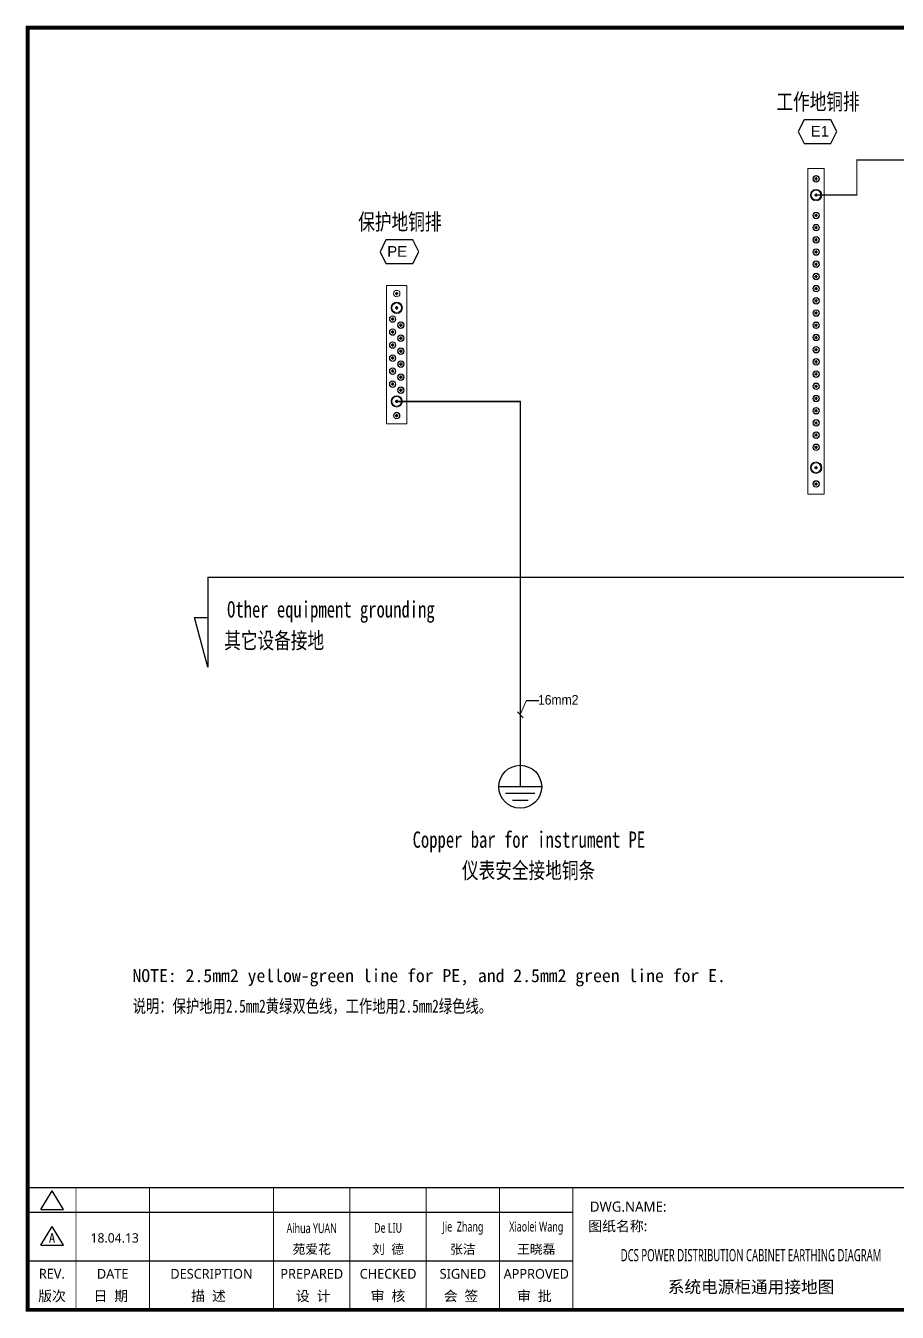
# Model space of a CAD drawing. Extents: x 81437 to 204847, y -54769 to -29444.
# Drawn here: x 96463 to 98605, y -32607 to -29444 of the extents above; entities that cross this region are included whole.
import ezdxf
from ezdxf.enums import TextEntityAlignment as Align
from ezdxf.lldxf.tags import DXFTag

# ---------------------------------------------------------------- set-up
doc = ezdxf.new("R2010")
doc.units = 0
doc.header["$LTSCALE"] = 100
doc.header["$MEASUREMENT"] = 0
doc.layers.add('02___PRT_ALL_AXES', color=7, linetype='Continuous')
doc.layers.add('t', color=1, linetype='Continuous')
doc.layers.add('细实线', color=7, linetype='Continuous', lineweight=20)
doc.styles.add('HZ', font='arial.ttf', dxfattribs={"width": 0.7})
doc.styles.add('HZTXT1', font='', dxfattribs={"width": 0.8})
doc.styles.get("Standard").update_dxf_attribs({"font": ''})
doc.styles.add('微软雅黑', font='')
doc.styles.get('HZTXT1').set_extended_font_data('SimSun')
doc.styles.get('Standard').set_extended_font_data('SimSun')
doc.styles.get('微软雅黑').set_extended_font_data('Microsoft YaHei')
tags = doc.linetypes.add('CENTER', pattern=[2, 1.25, -0.25, 0.25, -0.25]).pattern_tags.tags
tags[10:11] = [DXFTag(74, 4), DXFTag(75, 0), DXFTag(340, '0'), DXFTag(46, 1.0), DXFTag(50, 0.0), DXFTag(44, 0.0), DXFTag(45, 0.0)]
tags[8:9] = [DXFTag(74, 4), DXFTag(75, 0), DXFTag(340, '0'), DXFTag(46, 1.0), DXFTag(50, 0.0), DXFTag(44, 0.0), DXFTag(45, 0.0)]
tags[6:7] = [DXFTag(74, 4), DXFTag(75, 0), DXFTag(340, '0'), DXFTag(46, 1.0), DXFTag(50, 0.0), DXFTag(44, 0.0), DXFTag(45, 0.0)]
tags[4:5] = [DXFTag(74, 4), DXFTag(75, 0), DXFTag(340, '0'), DXFTag(46, 1.0), DXFTag(50, 0.0), DXFTag(44, 0.0), DXFTag(45, 0.0)]
tags = doc.linetypes.add('HIDDEN', pattern=[0.375, 0.25, -0.125]).pattern_tags.tags
tags[6:7] = [DXFTag(74, 4), DXFTag(75, 0), DXFTag(340, '0'), DXFTag(46, 1.0), DXFTag(50, 0.0), DXFTag(44, 0.0), DXFTag(45, 0.0)]
tags[4:5] = [DXFTag(74, 4), DXFTag(75, 0), DXFTag(340, '0'), DXFTag(46, 1.0), DXFTag(50, 0.0), DXFTag(44, 0.0), DXFTag(45, 0.0)]

# ---------------------------------------------------------------- blocks, each defined once
blk = doc.blocks.new('保护地铜排新')
at = {"linetype": 'Continuous', "lineweight": 0}
for p, q in [((11, -10.5), (11, -9.5)), ((11, -9.5), (12, -9.5)), ((12, -10.5), (11, -10.5)), ((12, -9.5), (12, -8.5)), ((12, -8.5), (13, -8.5)), ((12, -11.5), (12, -10.5)), ((13, -11.5), (12, -11.5)), ((13, -8.5), (13, -9.5)), ((13, -9.5), (14, -9.5)), ((13, -10.5), (13, -11.5)), ((14, -10.5), (13, -10.5)), ((14, -9.5), (14, -10.5)), ((6, -41.75), (6, -40.75)), ((6, -40.75), (7, -40.75)), ((7, -41.75), (6, -41.75)), ((7, -40.75), (7, -39.75)), ((7, -39.75), (8, -39.75)), ((7, -42.75), (7, -41.75)), ((8, -42.75), (7, -42.75)), ((8, -39.75), (8, -40.75)), ((8, -40.75), (9, -40.75)), ((8, -41.75), (8, -42.75)), ((9, -41.75), (8, -41.75)), ((9, -40.75), (9, -41.75)), ((17, -48.25), (17, -47.25)), ((17, -47.25), (18, -47.25)), ((18, -47.25), (18, -48.25)), ((6, -57.75), (6, -56.75)), ((6, -56.75), (7, -56.75)), ((7, -57.75), (6, -57.75)), ((7, -56.75), (7, -55.75)), ((7, -55.75), (8, -55.75)), ((7, -58.75), (7, -57.75)), ((8, -58.75), (7, -58.75)), ((8, -55.75), (8, -56.75)), ((8, -56.75), (9, -56.75)), ((8, -57.75), (8, -58.75)), ((9, -57.75), (8, -57.75)), ((9, -56.75), (9, -57.75)), ((16, -49.25), (16, -48.25)), ((16, -48.25), (17, -48.25)), ((17, -49.25), (16, -49.25)), ((17, -50.25), (17, -49.25)), ((18, -50.25), (17, -50.25)), ((18, -48.25), (19, -48.25)), ((18, -49.25), (18, -50.25)), ((19, -49.25), (18, -49.25)), ((19, -48.25), (19, -49.25)), ((6, -73.75), (6, -72.75)), ((6, -72.75), (7, -72.75)), ((7, -73.75), (6, -73.75)), ((7, -72.75), (7, -71.75)), ((7, -71.75), (8, -71.75)), ((7, -74.75), (7, -73.75)), ((8, -74.75), (7, -74.75)), ((8, -71.75), (8, -72.75)), ((8, -72.75), (9, -72.75)), ((8, -73.75), (8, -74.75)), ((9, -73.75), (8, -73.75)), ((9, -72.75), (9, -73.75)), ((16, -65.25), (16, -64.25)), ((16, -64.25), (17, -64.25)), ((17, -65.25), (16, -65.25)), ((17, -64.25), (17, -63.25)), ((17, -63.25), (18, -63.25)), ((17, -66.25), (17, -65.25)), ((18, -66.25), (17, -66.25)), ((18, -63.25), (18, -64.25)), ((18, -64.25), (19, -64.25)), ((18, -65.25), (18, -66.25)), ((19, -65.25), (18, -65.25)), ((19, -64.25), (19, -65.25)), ((6, -89.75), (6, -88.75)), ((6, -88.75), (7, -88.75)), ((7, -89.75), (6, -89.75)), ((7, -88.75), (7, -87.75)), ((7, -87.75), (8, -87.75)), ((7, -90.75), (7, -89.75)), ((8, -90.75), (7, -90.75)), ((8, -87.75), (8, -88.75)), ((8, -88.75), (9, -88.75)), ((8, -89.75), (8, -90.75)), ((9, -89.75), (8, -89.75)), ((9, -88.75), (9, -89.75)), ((16, -81.25), (16, -80.25)), ((16, -80.25), (17, -80.25)), ((17, -81.25), (16, -81.25)), ((17, -80.25), (17, -79.25)), ((17, -79.25), (18, -79.25)), ((17, -82.25), (17, -81.25)), ((18, -82.25), (17, -82.25)), ((18, -79.25), (18, -80.25)), ((18, -80.25), (19, -80.25)), ((18, -81.25), (18, -82.25)), ((19, -81.25), (18, -81.25)), ((19, -80.25), (19, -81.25)), ((6, -105.75), (6, -104.75)), ((6, -104.75), (7, -104.75)), ((7, -105.75), (6, -105.75)), ((7, -104.75), (7, -103.75)), ((7, -103.75), (8, -103.75)), ((7, -106.75), (7, -105.75)), ((8, -106.75), (7, -106.75)), ((8, -103.75), (8, -104.75)), ((8, -104.75), (9, -104.75)), ((8, -105.75), (8, -106.75)), ((9, -105.75), (8, -105.75)), ((9, -104.75), (9, -105.75)), ((16, -97.25), (16, -96.25)), ((16, -96.25), (17, -96.25)), ((17, -97.25), (16, -97.25)), ((17, -96.25), (17, -95.25)), ((17, -95.25), (18, -95.25)), ((17, -98.25), (17, -97.25)), ((18, -98.25), (17, -98.25)), ((18, -95.25), (18, -96.25)), ((18, -96.25), (19, -96.25)), ((18, -97.25), (18, -98.25)), ((19, -97.25), (18, -97.25)), ((19, -96.25), (19, -97.25)), ((6, -121.75), (6, -120.75)), ((6, -120.75), (7, -120.75)), ((7, -121.75), (6, -121.75)), ((7, -120.75), (7, -119.75)), ((7, -119.75), (8, -119.75)), ((7, -122.75), (7, -121.75)), ((8, -122.75), (7, -122.75)), ((8, -119.75), (8, -120.75)), ((8, -120.75), (9, -120.75)), ((8, -121.75), (8, -122.75)), ((9, -121.75), (8, -121.75)), ((9, -120.75), (9, -121.75)), ((16, -113.25), (16, -112.25)), ((16, -112.25), (17, -112.25)), ((17, -113.25), (16, -113.25)), ((17, -112.25), (17, -111.25)), ((17, -111.25), (18, -111.25)), ((17, -114.25), (17, -113.25)), ((18, -114.25), (17, -114.25)), ((18, -111.25), (18, -112.25)), ((18, -112.25), (19, -112.25)), ((18, -113.25), (18, -114.25)), ((19, -113.25), (18, -113.25)), ((19, -112.25), (19, -113.25)), ((16, -129.25), (16, -128.25)), ((16, -128.25), (17, -128.25)), ((17, -129.25), (16, -129.25)), ((17, -128.25), (17, -127.25)), ((17, -127.25), (18, -127.25)), ((17, -130.25), (17, -129.25)), ((18, -130.25), (17, -130.25)), ((18, -127.25), (18, -128.25)), ((18, -128.25), (19, -128.25)), ((18, -129.25), (18, -130.25)), ((19, -129.25), (18, -129.25)), ((19, -128.25), (19, -129.25)), ((11, -160.5), (11, -159.5)), ((11, -159.5), (12, -159.5)), ((12, -160.5), (11, -160.5)), ((12, -159.5), (12, -158.5)), ((12, -158.5), (13, -158.5)), ((12, -161.5), (12, -160.5)), ((13, -161.5), (12, -161.5)), ((13, -158.5), (13, -159.5)), ((13, -159.5), (14, -159.5)), ((13, -160.5), (13, -161.5)), ((14, -160.5), (13, -160.5)), ((14, -159.5), (14, -160.5))]:
    blk.add_line(p, q, dxfattribs=at)
at = {"linetype": 'Continuous'}
for p, q in [((11, -27.00499958026921), (12, -27.00499958026921)), ((11, -28.00499958026921), (11, -27.00499958026921)), ((12, -28.00499958026921), (11, -28.00499958026921)), ((12, -26.00499958026921), (13, -26.00499958026921)), ((12, -27.00499958026921), (12, -26.00499958026921)), ((12, -29.00499958026921), (12, -28.00499958026921)), ((13, -29.00499958026921), (12, -29.00499958026921)), ((13, -26.00499958026921), (13, -27.00499958026921)), ((13, -27.00499958026921), (14, -27.00499958026921)), ((14, -28.00499958026921), (13, -28.00499958026921)), ((13, -28.00499958026921), (13, -29.00499958026921)), ((14, -27.00499958026921), (14, -28.00499958026921)), ((11, -141.9950004197308), (12, -141.9950004197308)), ((11, -142.9950004197308), (11, -141.9950004197308)), ((12, -140.9950004197308), (13, -140.9950004197308)), ((12, -141.9950004197308), (12, -140.9950004197308)), ((13, -140.9950004197308), (13, -141.9950004197308)), ((13, -141.9950004197308), (14, -141.9950004197308)), ((14, -141.9950004197308), (14, -142.9950004197308)), ((12, -142.9950004197308), (11, -142.9950004197308)), ((12, -143.9950004197308), (12, -142.9950004197308)), ((13, -143.9950004197308), (12, -143.9950004197308)), ((14, -142.9950004197308), (13, -142.9950004197308)), ((13, -142.9950004197308), (13, -143.9950004197308))]:
    blk.add_line(p, q, dxfattribs=at)
blk.add_lwpolyline([(25, 0), (25, -169.9900008394616), (0, -169.9900008394616), (0, 0)], close=True)
for centre, radius in [((12.5, -27.50499958026921), 7), ((12.5, -27.50499958026921), 6), ((12.5, -142.4950004197308), 7), ((12.5, -142.4950004197308), 6)]:
    blk.add_circle(centre, radius, dxfattribs=at)
at = {"layer": '02___PRT_ALL_AXES', "linetype": 'Continuous', "lineweight": 0}
for centre, radius in [((12.5, -10), 4), ((7.5, -41.25), 4), ((7.5, -41.25), 3.6), ((17.5, -48.75), 4), ((17.5, -48.75), 3.6), ((7.5, -57.25), 4), ((7.5, -57.25), 3.6), ((17.5, -64.75), 4), ((17.5, -64.75), 3.6), ((7.5, -73.25), 4), ((7.5, -73.25), 3.6), ((17.5, -80.75), 4), ((17.5, -80.75), 3.6), ((7.5, -89.25), 4), ((7.5, -89.25), 3.6), ((17.5, -96.75), 4), ((17.5, -96.75), 3.6), ((7.5, -105.25), 4), ((7.5, -105.25), 3.6), ((17.5, -112.75), 4), ((17.5, -112.75), 3.6), ((7.5, -121.25), 4), ((7.5, -121.25), 3.6), ((17.5, -128.75), 4), ((17.5, -128.75), 3.6), ((12.5, -160), 4), ((12.5, -160), 3.6)]:
    blk.add_circle(centre, radius, dxfattribs=at)
at = {"layer": '细实线'}
for p, q in [((11, -10), (14, -10)), ((12.5, -8.5), (12.5, -11.5)), ((11, -27.50499958026921), (14, -27.50499958026921)), ((12.5, -26.00499958026921), (12.5, -29.00499958026921)), ((6, -41.25), (9, -41.25)), ((7.5, -39.75), (7.5, -42.75)), ((17.5, -47.25), (17.5, -50.25)), ((6, -57.25), (9, -57.25)), ((7.5, -55.75), (7.5, -58.75)), ((16, -48.75), (19, -48.75)), ((6, -73.25), (9, -73.25)), ((7.5, -71.75), (7.5, -74.75)), ((16, -64.75), (19, -64.75)), ((17.5, -63.25), (17.5, -66.25)), ((6, -89.25), (9, -89.25)), ((7.5, -87.75), (7.5, -90.75)), ((16, -80.75), (19, -80.75)), ((17.5, -79.25), (17.5, -82.25)), ((6, -105.25), (9, -105.25)), ((7.5, -103.75), (7.5, -106.75)), ((16, -96.75), (19, -96.75)), ((17.5, -95.25), (17.5, -98.25)), ((6, -121.25), (9, -121.25)), ((7.5, -119.75), (7.5, -122.75)), ((16, -112.75), (19, -112.75)), ((17.5, -111.25), (17.5, -114.25)), ((12.5, -140.9950004197308), (12.5, -143.9950004197308)), ((16, -128.75), (19, -128.75)), ((17.5, -127.25), (17.5, -130.25)), ((11, -142.4950004197308), (14, -142.4950004197308)), ((11, -160), (14, -160)), ((12.5, -158.5), (12.5, -161.5))]:
    blk.add_line(p, q, dxfattribs=at)
blk = doc.blocks.new('工作地铜排新')
at = {"linetype": 'Continuous', "lineweight": 0}
for p, q in [((8.590020265575731, -13.04118399630534), (8.590020265575731, -12.04118399630534)), ((8.590020265575731, -12.04118399630534), (9.590020265575731, -12.04118399630534)), ((9.590020265575731, -13.04118399630534), (8.590020265575731, -13.04118399630534)), ((9.590020265575731, -12.04118399630534), (9.590020265575731, -11.04118399630534)), ((9.590020265575731, -11.04118399630534), (10.59002026557573, -11.04118399630534)), ((9.590020265575731, -14.04118399630534), (9.590020265575731, -13.04118399630534)), ((10.59002026557573, -14.04118399630534), (9.590020265575731, -14.04118399630534)), ((10.59002026557573, -11.04118399630534), (10.59002026557573, -12.04118399630534)), ((10.59002026557573, -12.04118399630534), (11.59002026557573, -12.04118399630534)), ((10.59002026557573, -13.04118399630534), (10.59002026557573, -14.04118399630534)), ((11.59002026557573, -13.04118399630534), (10.59002026557573, -13.04118399630534)), ((11.59002026557573, -12.04118399630534), (11.59002026557573, -13.04118399630534)), ((8.590020265575731, -58.00000536441803), (8.590020265575731, -57.00000536441803)), ((8.590020265575731, -57.00000536441803), (9.590020265575731, -57.00000536441803)), ((9.590020265575731, -58.00000536441803), (8.590020265575731, -58.00000536441803)), ((9.590020265575731, -57.00000536441803), (9.590020265575731, -56.00000536441803)), ((9.590020265575731, -56.00000536441803), (10.59002026557573, -56.00000536441803)), ((9.590020265575731, -59.00000536441803), (9.590020265575731, -58.00000536441803)), ((10.59002026557573, -59.00000536441803), (9.590020265575731, -59.00000536441803)), ((10.59002026557573, -56.00000536441803), (10.59002026557573, -57.00000536441803)), ((10.59002026557573, -57.00000536441803), (11.59002026557573, -57.00000536441803)), ((10.59002026557573, -58.00000536441803), (10.59002026557573, -59.00000536441803)), ((11.59002026557573, -58.00000536441803), (10.59002026557573, -58.00000536441803)), ((11.59002026557573, -57.00000536441803), (11.59002026557573, -58.00000536441803)), ((8.590020265575731, -73.00000536441803), (8.590020265575731, -72.00000536441803)), ((8.590020265575731, -72.00000536441803), (9.590020265575731, -72.00000536441803)), ((9.590020265575731, -73.00000536441803), (8.590020265575731, -73.00000536441803)), ((9.590020265575731, -72.00000536441803), (9.590020265575731, -71.00000536441803)), ((9.590020265575731, -71.00000536441803), (10.59002026557573, -71.00000536441803)), ((9.590020265575731, -74.00000536441803), (9.590020265575731, -73.00000536441803)), ((10.59002026557573, -74.00000536441803), (9.590020265575731, -74.00000536441803)), ((10.59002026557573, -71.00000536441803), (10.59002026557573, -72.00000536441803)), ((10.59002026557573, -72.00000536441803), (11.59002026557573, -72.00000536441803)), ((10.59002026557573, -73.00000536441803), (10.59002026557573, -74.00000536441803)), ((11.59002026557573, -73.00000536441803), (10.59002026557573, -73.00000536441803)), ((11.59002026557573, -72.00000536441803), (11.59002026557573, -73.00000536441803)), ((8.590020265575731, -88.00000536441803), (8.590020265575731, -87.00000536441803)), ((8.590020265575731, -87.00000536441803), (9.590020265575731, -87.00000536441803)), ((9.590020265575731, -88.00000536441803), (8.590020265575731, -88.00000536441803)), ((9.590020265575731, -87.00000536441803), (9.590020265575731, -86.00000536441803)), ((9.590020265575731, -86.00000536441803), (10.59002026557573, -86.00000536441803)), ((9.590020265575731, -89.00000536441803), (9.590020265575731, -88.00000536441803)), ((10.59002026557573, -89.00000536441803), (9.590020265575731, -89.00000536441803)), ((10.59002026557573, -86.00000536441803), (10.59002026557573, -87.00000536441803)), ((10.59002026557573, -87.00000536441803), (11.59002026557573, -87.00000536441803)), ((10.59002026557573, -88.00000536441803), (10.59002026557573, -89.00000536441803)), ((11.59002026557573, -88.00000536441803), (10.59002026557573, -88.00000536441803)), ((11.59002026557573, -87.00000536441803), (11.59002026557573, -88.00000536441803)), ((8.590020265575731, -103.000005364418), (8.590020265575731, -102.000005364418)), ((8.590020265575731, -102.000005364418), (9.590020265575731, -102.000005364418)), ((9.590020265575731, -103.000005364418), (8.590020265575731, -103.000005364418)), ((9.590020265575731, -102.000005364418), (9.590020265575731, -101.000005364418)), ((9.590020265575731, -101.000005364418), (10.59002026557573, -101.000005364418)), ((9.590020265575731, -104.000005364418), (9.590020265575731, -103.000005364418)), ((10.59002026557573, -104.000005364418), (9.590020265575731, -104.000005364418)), ((10.59002026557573, -101.000005364418), (10.59002026557573, -102.000005364418)), ((10.59002026557573, -102.000005364418), (11.59002026557573, -102.000005364418)), ((10.59002026557573, -103.000005364418), (10.59002026557573, -104.000005364418)), ((11.59002026557573, -103.000005364418), (10.59002026557573, -103.000005364418)), ((11.59002026557573, -102.000005364418), (11.59002026557573, -103.000005364418)), ((8.590020265575731, -118.000005364418), (8.590020265575731, -117.000005364418)), ((8.590020265575731, -117.000005364418), (9.590020265575731, -117.000005364418)), ((9.590020265575731, -118.000005364418), (8.590020265575731, -118.000005364418)), ((9.590020265575731, -117.000005364418), (9.590020265575731, -116.000005364418)), ((9.590020265575731, -116.000005364418), (10.59002026557573, -116.000005364418)), ((9.590020265575731, -119.000005364418), (9.590020265575731, -118.000005364418)), ((10.59002026557573, -119.000005364418), (9.590020265575731, -119.000005364418)), ((10.59002026557573, -116.000005364418), (10.59002026557573, -117.000005364418)), ((10.59002026557573, -117.000005364418), (11.59002026557573, -117.000005364418)), ((10.59002026557573, -118.000005364418), (10.59002026557573, -119.000005364418)), ((11.59002026557573, -118.000005364418), (10.59002026557573, -118.000005364418)), ((11.59002026557573, -117.000005364418), (11.59002026557573, -118.000005364418)), ((8.590020265575731, -133.000005364418), (8.590020265575731, -132.000005364418)), ((8.590020265575731, -132.000005364418), (9.590020265575731, -132.000005364418)), ((9.590020265575731, -133.000005364418), (8.590020265575731, -133.000005364418)), ((9.590020265575731, -132.000005364418), (9.590020265575731, -131.000005364418)), ((9.590020265575731, -131.000005364418), (10.59002026557573, -131.000005364418)), ((9.590020265575731, -134.000005364418), (9.590020265575731, -133.000005364418)), ((10.59002026557573, -134.000005364418), (9.590020265575731, -134.000005364418)), ((10.59002026557573, -131.000005364418), (10.59002026557573, -132.000005364418)), ((10.59002026557573, -132.000005364418), (11.59002026557573, -132.000005364418)), ((10.59002026557573, -133.000005364418), (10.59002026557573, -134.000005364418)), ((11.59002026557573, -133.000005364418), (10.59002026557573, -133.000005364418)), ((11.59002026557573, -132.000005364418), (11.59002026557573, -133.000005364418)), ((8.590020265575731, -148.000005364418), (8.590020265575731, -147.000005364418)), ((8.590020265575731, -147.000005364418), (9.590020265575731, -147.000005364418)), ((9.590020265575731, -148.000005364418), (8.590020265575731, -148.000005364418)), ((9.590020265575731, -147.000005364418), (9.590020265575731, -146.000005364418)), ((9.590020265575731, -146.000005364418), (10.59002026557573, -146.000005364418)), ((9.590020265575731, -149.000005364418), (9.590020265575731, -148.000005364418)), ((10.59002026557573, -149.000005364418), (9.590020265575731, -149.000005364418)), ((10.59002026557573, -146.000005364418), (10.59002026557573, -147.000005364418)), ((10.59002026557573, -147.000005364418), (11.59002026557573, -147.000005364418)), ((10.59002026557573, -148.000005364418), (10.59002026557573, -149.000005364418)), ((11.59002026557573, -148.000005364418), (10.59002026557573, -148.000005364418)), ((11.59002026557573, -147.000005364418), (11.59002026557573, -148.000005364418)), ((8.590020265575731, -163.000005364418), (8.590020265575731, -162.000005364418)), ((8.590020265575731, -162.000005364418), (9.590020265575731, -162.000005364418)), ((9.590020265575731, -163.000005364418), (8.590020265575731, -163.000005364418)), ((9.590020265575731, -162.000005364418), (9.590020265575731, -161.000005364418)), ((9.590020265575731, -161.000005364418), (10.59002026557573, -161.000005364418)), ((9.590020265575731, -164.000005364418), (9.590020265575731, -163.000005364418)), ((10.59002026557573, -164.000005364418), (9.590020265575731, -164.000005364418)), ((10.59002026557573, -161.000005364418), (10.59002026557573, -162.000005364418)), ((10.59002026557573, -162.000005364418), (11.59002026557573, -162.000005364418)), ((10.59002026557573, -163.000005364418), (10.59002026557573, -164.000005364418)), ((11.59002026557573, -163.000005364418), (10.59002026557573, -163.000005364418)), ((11.59002026557573, -162.000005364418), (11.59002026557573, -163.000005364418)), ((8.590020265575731, -178.000005364418), (8.590020265575731, -177.000005364418)), ((8.590020265575731, -177.000005364418), (9.590020265575731, -177.000005364418)), ((9.590020265575731, -178.000005364418), (8.590020265575731, -178.000005364418)), ((9.590020265575731, -177.000005364418), (9.590020265575731, -176.000005364418)), ((9.590020265575731, -176.000005364418), (10.59002026557573, -176.000005364418)), ((9.590020265575731, -179.000005364418), (9.590020265575731, -178.000005364418)), ((10.59002026557573, -179.000005364418), (9.590020265575731, -179.000005364418)), ((10.59002026557573, -176.000005364418), (10.59002026557573, -177.000005364418)), ((10.59002026557573, -177.000005364418), (11.59002026557573, -177.000005364418)), ((10.59002026557573, -178.000005364418), (10.59002026557573, -179.000005364418)), ((11.59002026557573, -178.000005364418), (10.59002026557573, -178.000005364418)), ((11.59002026557573, -177.000005364418), (11.59002026557573, -178.000005364418)), ((8.590020265575731, -193.000005364418), (8.590020265575731, -192.000005364418)), ((8.590020265575731, -192.000005364418), (9.590020265575731, -192.000005364418)), ((9.590020265575731, -193.000005364418), (8.590020265575731, -193.000005364418)), ((9.590020265575731, -192.000005364418), (9.590020265575731, -191.000005364418)), ((9.590020265575731, -191.000005364418), (10.59002026557573, -191.000005364418)), ((9.590020265575731, -194.000005364418), (9.590020265575731, -193.000005364418)), ((10.59002026557573, -194.000005364418), (9.590020265575731, -194.000005364418)), ((10.59002026557573, -191.000005364418), (10.59002026557573, -192.000005364418)), ((10.59002026557573, -192.000005364418), (11.59002026557573, -192.000005364418)), ((10.59002026557573, -193.000005364418), (10.59002026557573, -194.000005364418)), ((11.59002026557573, -193.000005364418), (10.59002026557573, -193.000005364418)), ((11.59002026557573, -192.000005364418), (11.59002026557573, -193.000005364418)), ((8.590020265575731, -208.000005364418), (8.590020265575731, -207.000005364418)), ((8.590020265575731, -207.000005364418), (9.590020265575731, -207.000005364418)), ((9.590020265575731, -208.000005364418), (8.590020265575731, -208.000005364418)), ((9.590020265575731, -207.000005364418), (9.590020265575731, -206.000005364418)), ((9.590020265575731, -206.000005364418), (10.59002026557573, -206.000005364418)), ((9.590020265575731, -209.000005364418), (9.590020265575731, -208.000005364418)), ((10.59002026557573, -209.000005364418), (9.590020265575731, -209.000005364418)), ((9.590020265575731, -222.000005364418), (9.590020265575731, -221.000005364418)), ((9.590020265575731, -221.000005364418), (10.59002026557573, -221.000005364418)), ((10.59002026557573, -206.000005364418), (10.59002026557573, -207.000005364418)), ((10.59002026557573, -207.000005364418), (11.59002026557573, -207.000005364418)), ((10.59002026557573, -208.000005364418), (10.59002026557573, -209.000005364418)), ((11.59002026557573, -208.000005364418), (10.59002026557573, -208.000005364418)), ((10.59002026557573, -221.000005364418), (10.59002026557573, -222.000005364418)), ((11.59002026557573, -207.000005364418), (11.59002026557573, -208.000005364418)), ((8.590020265575731, -223.000005364418), (8.590020265575731, -222.000005364418)), ((8.590020265575731, -222.000005364418), (9.590020265575731, -222.000005364418)), ((9.590020265575731, -223.000005364418), (8.590020265575731, -223.000005364418)), ((8.590020265575731, -238.000005364418), (8.590020265575731, -237.000005364418)), ((8.590020265575731, -237.000005364418), (9.590020265575731, -237.000005364418)), ((9.590020265575731, -224.000005364418), (9.590020265575731, -223.000005364418)), ((10.59002026557573, -224.000005364418), (9.590020265575731, -224.000005364418)), ((9.590020265575731, -237.000005364418), (9.590020265575731, -236.000005364418)), ((9.590020265575731, -236.000005364418), (10.59002026557573, -236.000005364418)), ((10.59002026557573, -222.000005364418), (11.59002026557573, -222.000005364418)), ((10.59002026557573, -223.000005364418), (10.59002026557573, -224.000005364418)), ((11.59002026557573, -223.000005364418), (10.59002026557573, -223.000005364418)), ((10.59002026557573, -236.000005364418), (10.59002026557573, -237.000005364418)), ((10.59002026557573, -237.000005364418), (11.59002026557573, -237.000005364418)), ((11.59002026557573, -222.000005364418), (11.59002026557573, -223.000005364418)), ((11.59002026557573, -237.000005364418), (11.59002026557573, -238.000005364418)), ((9.590020265575731, -238.000005364418), (8.590020265575731, -238.000005364418)), ((8.590020265575731, -253.000005364418), (8.590020265575731, -252.000005364418)), ((8.590020265575731, -252.000005364418), (9.590020265575731, -252.000005364418)), ((9.590020265575731, -239.000005364418), (9.590020265575731, -238.000005364418)), ((10.59002026557573, -239.000005364418), (9.590020265575731, -239.000005364418)), ((9.590020265575731, -252.000005364418), (9.590020265575731, -251.000005364418)), ((9.590020265575731, -251.000005364418), (10.59002026557573, -251.000005364418)), ((10.59002026557573, -238.000005364418), (10.59002026557573, -239.000005364418)), ((11.59002026557573, -238.000005364418), (10.59002026557573, -238.000005364418)), ((10.59002026557573, -251.000005364418), (10.59002026557573, -252.000005364418)), ((10.59002026557573, -252.000005364418), (11.59002026557573, -252.000005364418)), ((11.59002026557573, -252.000005364418), (11.59002026557573, -253.000005364418)), ((9.590020265575731, -253.000005364418), (8.590020265575731, -253.000005364418)), ((8.590020265575731, -268.000005364418), (8.590020265575731, -267.000005364418)), ((8.590020265575731, -267.000005364418), (9.590020265575731, -267.000005364418)), ((9.590020265575731, -268.000005364418), (8.590020265575731, -268.000005364418)), ((9.590020265575731, -254.000005364418), (9.590020265575731, -253.000005364418)), ((10.59002026557573, -254.000005364418), (9.590020265575731, -254.000005364418)), ((9.590020265575731, -267.000005364418), (9.590020265575731, -266.000005364418)), ((9.590020265575731, -266.000005364418), (10.59002026557573, -266.000005364418)), ((9.590020265575731, -269.000005364418), (9.590020265575731, -268.000005364418)), ((10.59002026557573, -253.000005364418), (10.59002026557573, -254.000005364418)), ((11.59002026557573, -253.000005364418), (10.59002026557573, -253.000005364418)), ((10.59002026557573, -266.000005364418), (10.59002026557573, -267.000005364418)), ((10.59002026557573, -267.000005364418), (11.59002026557573, -267.000005364418)), ((10.59002026557573, -268.000005364418), (10.59002026557573, -269.000005364418)), ((11.59002026557573, -268.000005364418), (10.59002026557573, -268.000005364418)), ((11.59002026557573, -267.000005364418), (11.59002026557573, -268.000005364418)), ((8.590020265575731, -283.000005364418), (8.590020265575731, -282.000005364418)), ((8.590020265575731, -282.000005364418), (9.590020265575731, -282.000005364418)), ((9.590020265575731, -283.000005364418), (8.590020265575731, -283.000005364418)), ((10.59002026557573, -269.000005364418), (9.590020265575731, -269.000005364418)), ((9.590020265575731, -282.000005364418), (9.590020265575731, -281.000005364418)), ((9.590020265575731, -281.000005364418), (10.59002026557573, -281.000005364418)), ((9.590020265575731, -284.000005364418), (9.590020265575731, -283.000005364418)), ((10.59002026557573, -284.000005364418), (9.590020265575731, -284.000005364418)), ((10.59002026557573, -281.000005364418), (10.59002026557573, -282.000005364418)), ((10.59002026557573, -282.000005364418), (11.59002026557573, -282.000005364418)), ((10.59002026557573, -283.000005364418), (10.59002026557573, -284.000005364418)), ((11.59002026557573, -283.000005364418), (10.59002026557573, -283.000005364418)), ((11.59002026557573, -282.000005364418), (11.59002026557573, -283.000005364418)), ((8.590020265575731, -298.000005364418), (8.590020265575731, -297.000005364418)), ((8.590020265575731, -297.000005364418), (9.590020265575731, -297.000005364418)), ((9.590020265575731, -298.000005364418), (8.590020265575731, -298.000005364418)), ((9.590020265575731, -297.000005364418), (9.590020265575731, -296.000005364418)), ((9.590020265575731, -296.000005364418), (10.59002026557573, -296.000005364418)), ((9.590020265575731, -299.000005364418), (9.590020265575731, -298.000005364418)), ((10.59002026557573, -299.000005364418), (9.590020265575731, -299.000005364418)), ((10.59002026557573, -296.000005364418), (10.59002026557573, -297.000005364418)), ((10.59002026557573, -297.000005364418), (11.59002026557573, -297.000005364418)), ((10.59002026557573, -298.000005364418), (10.59002026557573, -299.000005364418)), ((11.59002026557573, -298.000005364418), (10.59002026557573, -298.000005364418)), ((11.59002026557573, -297.000005364418), (11.59002026557573, -298.000005364418)), ((8.590020265575731, -313.000005364418), (8.590020265575731, -312.000005364418)), ((8.590020265575731, -312.000005364418), (9.590020265575731, -312.000005364418)), ((9.590020265575731, -313.000005364418), (8.590020265575731, -313.000005364418)), ((9.590020265575731, -312.000005364418), (9.590020265575731, -311.000005364418)), ((9.590020265575731, -311.000005364418), (10.59002026557573, -311.000005364418)), ((9.590020265575731, -314.000005364418), (9.590020265575731, -313.000005364418)), ((10.59002026557573, -314.000005364418), (9.590020265575731, -314.000005364418)), ((10.59002026557573, -311.000005364418), (10.59002026557573, -312.000005364418)), ((10.59002026557573, -312.000005364418), (11.59002026557573, -312.000005364418)), ((10.59002026557573, -313.000005364418), (10.59002026557573, -314.000005364418)), ((11.59002026557573, -313.000005364418), (10.59002026557573, -313.000005364418)), ((11.59002026557573, -312.000005364418), (11.59002026557573, -313.000005364418)), ((8.590020265575731, -328.000005364418), (8.590020265575731, -327.000005364418)), ((8.590020265575731, -327.000005364418), (9.590020265575731, -327.000005364418)), ((9.590020265575731, -328.000005364418), (8.590020265575731, -328.000005364418)), ((9.590020265575731, -327.000005364418), (9.590020265575731, -326.000005364418)), ((9.590020265575731, -326.000005364418), (10.59002026557573, -326.000005364418)), ((9.590020265575731, -329.000005364418), (9.590020265575731, -328.000005364418)), ((10.59002026557573, -329.000005364418), (9.590020265575731, -329.000005364418)), ((10.59002026557573, -326.000005364418), (10.59002026557573, -327.000005364418)), ((10.59002026557573, -327.000005364418), (11.59002026557573, -327.000005364418)), ((10.59002026557573, -328.000005364418), (10.59002026557573, -329.000005364418)), ((11.59002026557573, -328.000005364418), (10.59002026557573, -328.000005364418)), ((11.59002026557573, -327.000005364418), (11.59002026557573, -328.000005364418)), ((8.590020265575731, -343.000005364418), (8.590020265575731, -342.000005364418)), ((8.590020265575731, -342.000005364418), (9.590020265575731, -342.000005364418)), ((9.590020265575731, -343.000005364418), (8.590020265575731, -343.000005364418)), ((9.590020265575731, -342.000005364418), (9.590020265575731, -341.000005364418)), ((9.590020265575731, -341.000005364418), (10.59002026557573, -341.000005364418)), ((9.590020265575731, -344.000005364418), (9.590020265575731, -343.000005364418)), ((10.59002026557573, -344.000005364418), (9.590020265575731, -344.000005364418)), ((10.59002026557573, -341.000005364418), (10.59002026557573, -342.000005364418)), ((10.59002026557573, -342.000005364418), (11.59002026557573, -342.000005364418)), ((10.59002026557573, -343.000005364418), (10.59002026557573, -344.000005364418)), ((11.59002026557573, -343.000005364418), (10.59002026557573, -343.000005364418)), ((11.59002026557573, -342.000005364418), (11.59002026557573, -343.000005364418)), ((8.590020265575731, -388.000005364418), (8.590020265575731, -387.000005364418)), ((8.590020265575731, -387.000005364418), (9.590020265575731, -387.000005364418)), ((9.590020265575731, -388.000005364418), (8.590020265575731, -388.000005364418)), ((9.590020265575731, -387.000005364418), (9.590020265575731, -386.000005364418)), ((9.590020265575731, -386.000005364418), (10.59002026557573, -386.000005364418)), ((9.590020265575731, -389.000005364418), (9.590020265575731, -388.000005364418)), ((10.59002026557573, -389.000005364418), (9.590020265575731, -389.000005364418)), ((10.59002026557573, -386.000005364418), (10.59002026557573, -387.000005364418)), ((10.59002026557573, -387.000005364418), (11.59002026557573, -387.000005364418)), ((10.59002026557573, -388.000005364418), (10.59002026557573, -389.000005364418)), ((11.59002026557573, -388.000005364418), (10.59002026557573, -388.000005364418)), ((11.59002026557573, -387.000005364418), (11.59002026557573, -388.000005364418))]:
    blk.add_line(p, q, dxfattribs=at)
at = {"linetype": 'Continuous'}
for p, q in [((9.590020265575731, -31.00000536441803), (10.59002026557573, -31.00000536441803)), ((9.590020265575731, -32.00000536441803), (9.590020265575731, -31.00000536441803)), ((10.59002026557573, -31.00000536441803), (10.59002026557573, -32.00000536441803)), ((8.590020265575731, -32.00000536441803), (9.590020265575731, -32.00000536441803)), ((8.590020265575731, -33.00000536441803), (8.590020265575731, -32.00000536441803)), ((9.590020265575731, -33.00000536441803), (8.590020265575731, -33.00000536441803)), ((9.590020265575731, -34.00000536441803), (9.590020265575731, -33.00000536441803)), ((10.59002026557573, -34.00000536441803), (9.590020265575731, -34.00000536441803)), ((10.59002026557573, -32.00000536441803), (11.59002026557573, -32.00000536441803)), ((11.59002026557573, -33.00000536441803), (10.59002026557573, -33.00000536441803)), ((10.59002026557573, -33.00000536441803), (10.59002026557573, -34.00000536441803)), ((11.59002026557573, -32.00000536441803), (11.59002026557573, -33.00000536441803)), ((8.590020265575731, -367.000005364418), (9.590020265575731, -367.000005364418)), ((8.590020265575731, -368.000005364418), (8.590020265575731, -367.000005364418)), ((9.590020265575731, -368.000005364418), (8.590020265575731, -368.000005364418)), ((9.590020265575731, -366.000005364418), (10.59002026557573, -366.000005364418)), ((9.590020265575731, -367.000005364418), (9.590020265575731, -366.000005364418)), ((9.590020265575731, -369.000005364418), (9.590020265575731, -368.000005364418)), ((10.59002026557573, -369.000005364418), (9.590020265575731, -369.000005364418)), ((10.59002026557573, -366.000005364418), (10.59002026557573, -367.000005364418)), ((10.59002026557573, -367.000005364418), (11.59002026557573, -367.000005364418)), ((11.59002026557573, -368.000005364418), (10.59002026557573, -368.000005364418)), ((10.59002026557573, -368.000005364418), (10.59002026557573, -369.000005364418)), ((11.59002026557573, -367.000005364418), (11.59002026557573, -368.000005364418))]:
    blk.add_line(p, q, dxfattribs=at)
blk.add_lwpolyline([(20.00004053115845, 0), (20.00004053115845, -400.0000286102295), (0, -400.0000286102295), (0, 0)], close=True)
for centre, radius in [((10.09002026557573, -32.50000536441803), 7), ((10.09002026557573, -32.50000536441803), 6), ((10.09002026557573, -367.500005364418), 7), ((10.09002026557573, -367.500005364418), 6)]:
    blk.add_circle(centre, radius, dxfattribs=at)
at = {"layer": '02___PRT_ALL_AXES', "linetype": 'Continuous', "lineweight": 0}
for centre, radius in [((10.09002026557573, -12.54118399630534), 4), ((10.09002026557573, -12.54118399630534), 3.6), ((10.09002026557573, -57.50000536441803), 4), ((10.09002026557573, -57.50000536441803), 3.6), ((10.09002026557573, -72.50000536441803), 4), ((10.09002026557573, -72.50000536441803), 3.6), ((10.09002026557573, -87.50000536441803), 4), ((10.09002026557573, -87.50000536441803), 3.6), ((10.09002026557573, -102.500005364418), 4), ((10.09002026557573, -102.500005364418), 3.6), ((10.09002026557573, -117.500005364418), 4), ((10.09002026557573, -117.500005364418), 3.6), ((10.09002026557573, -132.500005364418), 4), ((10.09002026557573, -132.500005364418), 3.6), ((10.09002026557573, -147.500005364418), 4), ((10.09002026557573, -147.500005364418), 3.6), ((10.09002026557573, -162.500005364418), 4), ((10.09002026557573, -177.500005364418), 4), ((10.09002026557573, -162.500005364418), 3.6), ((10.09002026557573, -177.500005364418), 3.6), ((10.09002026557573, -192.500005364418), 4), ((10.09002026557573, -192.500005364418), 3.6), ((10.09002026557573, -207.500005364418), 4), ((10.09002026557573, -207.500005364418), 3.6), ((10.09002026557573, -222.500005364418), 4), ((10.09002026557573, -222.500005364418), 3.6), ((10.09002026557573, -237.500005364418), 4), ((10.09002026557573, -237.500005364418), 3.6), ((10.09002026557573, -252.500005364418), 4), ((10.09002026557573, -252.500005364418), 3.6), ((10.09002026557573, -267.500005364418), 4), ((10.09002026557573, -267.500005364418), 3.6), ((10.09002026557573, -282.500005364418), 4), ((10.09002026557573, -282.500005364418), 3.6), ((10.09002026557573, -297.500005364418), 4), ((10.09002026557573, -297.500005364418), 3.6), ((10.09002026557573, -312.500005364418), 4), ((10.09002026557573, -312.500005364418), 3.6), ((10.09002026557573, -327.500005364418), 4), ((10.09002026557573, -327.500005364418), 3.6), ((10.09002026557573, -342.500005364418), 4), ((10.09002026557573, -342.500005364418), 3.6), ((10.09002026557573, -387.500005364418), 4), ((10.09002026557573, -387.500005364418), 3.6)]:
    blk.add_circle(centre, radius, dxfattribs=at)
at = {"layer": '细实线'}
for p, q in [((8.590020265575731, -12.54118399630534), (11.59002026557573, -12.54118399630534)), ((10.09002026557573, -11.04118399630534), (10.09002026557573, -14.04118399630534)), ((10.09002026557573, -31.00000536441803), (10.09002026557573, -34.00000536441803)), ((8.590020265575731, -32.50000536441803), (11.59002026557573, -32.50000536441803)), ((8.590020265575731, -57.50000536441803), (11.59002026557573, -57.50000536441803)), ((10.09002026557573, -56.00000536441803), (10.09002026557573, -59.00000536441803)), ((8.590020265575731, -72.50000536441803), (11.59002026557573, -72.50000536441803)), ((10.09002026557573, -71.00000536441803), (10.09002026557573, -74.00000536441803)), ((8.590020265575731, -87.50000536441803), (11.59002026557573, -87.50000536441803)), ((10.09002026557573, -86.00000536441803), (10.09002026557573, -89.00000536441803)), ((8.590020265575731, -102.500005364418), (11.59002026557573, -102.500005364418)), ((10.09002026557573, -101.000005364418), (10.09002026557573, -104.000005364418)), ((8.590020265575731, -117.500005364418), (11.59002026557573, -117.500005364418)), ((10.09002026557573, -116.000005364418), (10.09002026557573, -119.000005364418)), ((8.590020265575731, -132.500005364418), (11.59002026557573, -132.500005364418)), ((10.09002026557573, -131.000005364418), (10.09002026557573, -134.000005364418)), ((8.590020265575731, -147.500005364418), (11.59002026557573, -147.500005364418)), ((10.09002026557573, -146.000005364418), (10.09002026557573, -149.000005364418)), ((8.590020265575731, -162.500005364418), (11.59002026557573, -162.500005364418)), ((10.09002026557573, -161.000005364418), (10.09002026557573, -164.000005364418)), ((8.590020265575731, -177.500005364418), (11.59002026557573, -177.500005364418)), ((10.09002026557573, -176.000005364418), (10.09002026557573, -179.000005364418)), ((8.590020265575731, -192.500005364418), (11.59002026557573, -192.500005364418)), ((10.09002026557573, -191.000005364418), (10.09002026557573, -194.000005364418)), ((8.590020265575731, -207.500005364418), (11.59002026557573, -207.500005364418)), ((10.09002026557573, -206.000005364418), (10.09002026557573, -209.000005364418)), ((10.09002026557573, -221.000005364418), (10.09002026557573, -224.000005364418)), ((8.590020265575731, -222.500005364418), (11.59002026557573, -222.500005364418)), ((10.09002026557573, -236.000005364418), (10.09002026557573, -239.000005364418)), ((8.590020265575731, -237.500005364418), (11.59002026557573, -237.500005364418)), ((8.590020265575731, -252.500005364418), (11.59002026557573, -252.500005364418)), ((10.09002026557573, -251.000005364418), (10.09002026557573, -254.000005364418)), ((8.590020265575731, -267.500005364418), (11.59002026557573, -267.500005364418)), ((10.09002026557573, -266.000005364418), (10.09002026557573, -269.000005364418)), ((8.590020265575731, -282.500005364418), (11.59002026557573, -282.500005364418)), ((10.09002026557573, -281.000005364418), (10.09002026557573, -284.000005364418)), ((8.590020265575731, -297.500005364418), (11.59002026557573, -297.500005364418)), ((10.09002026557573, -296.000005364418), (10.09002026557573, -299.000005364418)), ((8.590020265575731, -312.500005364418), (11.59002026557573, -312.500005364418)), ((10.09002026557573, -311.000005364418), (10.09002026557573, -314.000005364418)), ((8.590020265575731, -327.500005364418), (11.59002026557573, -327.500005364418)), ((10.09002026557573, -326.000005364418), (10.09002026557573, -329.000005364418)), ((8.590020265575731, -342.500005364418), (11.59002026557573, -342.500005364418)), ((10.09002026557573, -341.000005364418), (10.09002026557573, -344.000005364418)), ((8.590020265575731, -367.500005364418), (11.59002026557573, -367.500005364418)), ((10.09002026557573, -366.000005364418), (10.09002026557573, -369.000005364418)), ((8.590020265575731, -387.500005364418), (11.59002026557573, -387.500005364418)), ((10.09002026557573, -386.000005364418), (10.09002026557573, -389.000005364418))]:
    blk.add_line(p, q, dxfattribs=at)
blk = doc.blocks.new('图框')
at = {"color": 7}
for p, q in [((-6.162819773475348, -2970.443887418679), (1333.995352829523, -2970.443887418679)), ((-6.162819773475348, -3090.443887418679), (1333.995352829523, -3090.443887418679))]:
    blk.add_line(p, q, dxfattribs=at)
at = {"color": 7, "const_width": 3}
blk.add_lwpolyline([(4109.47921527367, -2910.443887418679), (-6.162819773475348, -2910.443887418679)], dxfattribs=at)
at = {"layer": 't', "color": 7}
for p, q in [((25.78656344305637, -2963.855076038152), (53.73638948711596, -2917.984787991318)), ((81.68621553114644, -2963.855076038152), (53.73638948711596, -2917.984787991318)), ((25.78656344305637, -2963.855076038152), (81.68621553114644, -2963.855076038152)), ((25.78656344305637, -3051.839702165522), (53.73638948711596, -3005.969414118631)), ((81.68621553114644, -3051.839702165522), (53.73638948711596, -3005.969414118631)), ((25.78656344305637, -3051.839702165522), (81.68621553114644, -3051.839702165522))]:
    blk.add_line(p, q, dxfattribs=at)
at = {"layer": 't', "color": 7, "const_width": 9.61519705431492}
blk.add_lwpolyline([(4109.47921527367, -3210.443887418679), (4109.47921527367, -58.86246267448996), (-6.162819773475348, -58.86246267448996), (-6.162819773475348, -3210.443887418679)], close=True, dxfattribs=at)
at = {"layer": 't', "color": 7, "const_width": 2.40379926357873}
for points in [[(112.6024995874977, -2911.645787050457), (112.6024995874977, -3210.443887418679)], [(292.8874443558816, -2911.645787050457), (292.8874443558816, -3210.443887418679)], [(598.2254953145239, -2911.645787050457), (598.2254953145239, -3215.27550872017)], [(785.8254793036103, -2911.645787050457), (785.8254793036103, -3215.27550872017)], [(973.4254632926677, -2911.645787050457), (973.4254632926677, -3215.27550872017)], [(1153.71040806111, -2911.645787050457), (1153.71040806111, -3215.27550872017)], [(1333.995352829523, -2911.645787050457), (1333.995352829523, -3215.27550872017)]]:
    blk.add_lwpolyline(points, dxfattribs=at)
at = {"color": 7, "style": '微软雅黑', "flags": 8}
for tag, p, height in [('DWG.NAME:', (1375.473639447489, -2969.2419877869), 25), ('DWG.NO.:', (3122.023352488108, -3089.264933317976), 24), ('图纸编号', (3309.199899152482, -3111.267140832559), 24), ('FILENO.:', (3122.509725826509, -3164.966587124836), 24), ('文档号', (3311.563545755656, -3182.994948628203), 24)]:
    blk.add_attdef(tag, p, '', height=height, dxfattribs=at)
at = {"color": 7, "style": '微软雅黑', "width": 0.8, "flags": 8}
for tag, p, height in [('PROJECTNAME:', (3119.317365890063, -2971.670387076527), 24), ('PROJECT_NAME', (3324.743137664682, -2969.191656158461), 25)]:
    blk.add_attdef(tag, p, '', height=height, dxfattribs=at)
at = {"color": 7, "style": '微软雅黑', "flags": 8}
for tag, height, width, p in [('RENLIU', 24, 0.7, (692.0254873090671, -3009.243060483925)), ('SHUFENWANG', 24, 0.7, (879.6254712981536, -3009.243060483925)), ('FANGHOU', 24, 0.7, (1063.567935676903, -3009.243060483925)), ('DANDANLI', 24, 0.7, (1243.852880445316, -3009.243060483925)), ('#10STATIONONTROLCABINETCOVER', 30, 0.6, (1771.737284051596, -3076.044837234568)), ('HANGZHOUHOLLYSYSAUTOMATIONCO.,LTD.', 24, 0.7, (2763.919484516009, -3104.577265918681))]:
    blk.add_attdef(tag, text='', height=height, dxfattribs=dict(at, width=width)).set_placement(p, align=Align.MIDDLE)
for tag, p in [('图纸名称:', (1371.649552043295, -3024.785799731683)), ('项目名称', (3272.897224152879, -3045.626842364768))]:
    blk.add_attdef(tag, text='', height=25, dxfattribs=at).set_placement(p, align=Align.BOTTOM_LEFT)
at = {"color": 7, "flags": 8}
blk.add_attdef('A', text='', height=23, dxfattribs=at).set_placement((53.73638948711596, -3033.744016823508), align=Align.MIDDLE)
at = {"color": 7, "style": '微软雅黑', "flags": 8}
for tag, height, p in [('设计时间', 23, (207.7030023673433, -3033.744016823508)), ('刘仁', 23, (692.0254873090671, -3061.050838701933)), ('王姝芬', 23, (879.6254712981536, -3061.050838701933)), ('侯方', 23, (1063.567935676903, -3061.050838701933)), ('李丹丹', 23, (1243.852880445316, -3061.050838701933)), ('PAGEXOFX', 24, (3947.55098377166, -3097.943887418679)), ('REV.', 24, (53.21983990701119, -3121.911417548025)), ('DATE', 24, (202.7449719716897, -3121.911417548025)), ('DESCRIPTION', 24, (445.5564698352027, -3121.911417548025)), ('PREPARED', 24, (692.0254873090671, -3121.911417548025)), ('CHECKED', 24, (879.625471298139, -3121.911417548025)), ('SIGNED', 24, (1063.567935676889, -3121.911417548025)), ('APPROVED', 24, (1243.852880445316, -3121.911417548025)), ('图纸名称', 30, (1771.737284051596, -3153.557526718527)), ('第几页共几页', 24, (3947.55098377166, -3172.943887418679))]:
    blk.add_attdef(tag, text='', height=height, dxfattribs=at).set_placement(p, align=Align.MIDDLE)
at = {"layer": 't', "color": 7, "style": '微软雅黑'}
for s, p in [('版次', (53.73638948711596, -3176.462903945333)), ('日  期', (198.0371495971121, -3176.462903945333)), ('描  述', (438.3267756979694, -3176.462903945333)), ('设  计', (695.3342144116759, -3176.462903945333)), ('审  核', (879.4319590690502, -3176.462903945333)), ('会  签', (1058.860113302311, -3176.462903945333)), ('审  批', (1239.145058070724, -3176.462903945333))]:
    blk.add_text(s, height=25, dxfattribs=at).set_placement(p, align=Align.MIDDLE_CENTER)

msp = doc.modelspace()

# ---------------------------------------------------------------- linework, layer by layer
at = {"lineweight": 30}
for p, q in [((97374.95752616829, -30367.80951119106, 1632066600960), (97678.48624618552, -30367.80951119106, 1632066600960)), ((97678.48624618552, -30367.80951119106, 1632066600960), (97678.48624618552, -31315.15420689831, 1632066600960))]:
    msp.add_line(p, q, dxfattribs=at)
at = {"color": 5}
for p, q in [((96911.0175408124, -30800.22865540917, 1632066600960), (96911.0175408124, -31021.44322154294, 1632066600960)), ((96878.1898241665, -30899.21614177573, 1632066600960), (96911.0175408124, -30899.21614177573, 1632066600960)), ((96911.0175408124, -31021.44322154294, 1632066600960), (96878.1898241665, -30899.21614177573, 1632066600960))]:
    msp.add_line(p, q, dxfattribs=at)
at = {"color": 5, "linetype": 'CENTER'}
msp.add_line((96911.0175408124, -30800.22865540917, 1632066600960), (100365.5173861863, -30800.22865540917, 1632066600960), dxfattribs=at)
at = {"color": 3}
for p, q in [((97724.4827568451, -31103.9521197894, 1632066600960), (97693.22403575774, -31103.9521197894, 1632066600960)), ((97671.61473564603, -31130.70271475481, 1632066600960), (97685.35775672502, -31145.30645558618, 1632066600960))]:
    msp.add_line(p, q, dxfattribs=at)
for p, q in [((97731.24117934969, -31315.15420689831, 1632066600960), (97625.73131302142, -31315.15420689831, 1632066600960)), ((97714.80959949826, -31331.87337724211, 1632066600960), (97642.7431073536, -31331.87337724211, 1632066600960)), ((97698.37801964683, -31348.59254758591, 1632066600960), (97659.75490168578, -31348.59254758591, 1632066600960))]:
    msp.add_line(p, q)
at = {"color": 3, "elevation": 1632066600960}
for points in [[(98442.13832872831, -29675.54395294264), (98376.23612820361, -29675.54395294264), (98361.72092820359, -29704.57435294257), (98376.23612820361, -29733.60475294262), (98442.13832872831, -29733.60475294262), (98456.65352872827, -29704.57435294257), (98442.13832872831, -29675.54395294264)], [(97414.49903232304, -29970.87621353834), (97348.59683179835, -29970.87621353834), (97334.08163179833, -29999.90661353827), (97348.59683179835, -30028.93701353831), (97414.49903232304, -30028.93701353831), (97429.01423232301, -29999.90661353827), (97414.49903232304, -29970.87621353834)]]:
    msp.add_lwpolyline(points, dxfattribs=at)
msp.add_circle((97678.48624618552, -31315.15420689831, 1632066600960), 52.75493316415123)
at = {"layer": '细实线', "color": 3}
msp.add_line((97693.22403575774, -31103.9521197894, 1632066600960), (97678.48624618552, -31138.0045851705, 1632066600960), dxfattribs=at)
at = {"layer": '细实线', "color": 3, "const_width": 3, "elevation": 1632066600960}
msp.add_lwpolyline([(98405.77112435944, -29860.69046445609), (98505.77112435944, -29860.69046445609), (98505.77112435944, -29774.20355812311), (99235.33372921885, -29774.20355812311), (99235.33372921885, -29860.69046445609), (99335.33372921885, -29860.69046445609)], dxfattribs=at)
at = {"layer": '细实线', "color": 2, "const_width": 3, "elevation": 1632066600960}
msp.add_lwpolyline([(97374.95752616829, -30367.80951119106), (97678.48624618552, -30367.80951119106), (97678.48624618552, -31315.15420689831)], dxfattribs=at)

# ---------------------------------------------------------------- block references
at = {"color": 1}
ref = msp.add_blockref('图框', (96474.10940240827, -29390.33974976701), dxfattribs=at)
ref.add_attrib('图纸名称:', '图纸名称:', dxfattribs={"color": 7, "height": 25, "style": '微软雅黑', "flags": 8}).set_placement((97845.75895445156, -32415.12554949869), align=Align.BOTTOM_LEFT)
ref.add_attrib('#10STATIONONTROLCABINETCOVER', 'DCS POWER DISTRIBUTION CABINET EARTHING DIAGRAM', dxfattribs={"color": 7, "height": 30, "style": '微软雅黑', "width": 0.6, "flags": 8}).set_placement((98245.84668645987, -32466.38458700158), align=Align.MIDDLE)
ref.add_attrib('DWG.NAME:', 'DWG.NAME:', (97849.58304185576, -32359.58173755391), dxfattribs={"color": 7, "height": 25, "style": '微软雅黑', "flags": 8})
ref.add_attrib('DANDANLI', 'Xiaolei Wang', dxfattribs={"color": 7, "height": 24, "style": '微软雅黑', "width": 0.6999999999999998, "flags": 8}).set_placement((97717.96228285358, -32399.58281025093), align=Align.MIDDLE)
ref.add_attrib('FANGHOU', 'Jie  Zhang', dxfattribs={"color": 7, "height": 24, "style": '微软雅黑', "width": 0.6999999999999998, "flags": 8}).set_placement((97537.67733808517, -32399.58281025093), align=Align.MIDDLE)
ref.add_attrib('SHUFENWANG', 'De LIU', dxfattribs={"color": 7, "height": 24, "style": '微软雅黑', "width": 0.6999999999999998, "flags": 8}).set_placement((97353.73487370642, -32399.58281025093), align=Align.MIDDLE)
ref.add_attrib('RENLIU', 'Aihua YUAN', dxfattribs={"color": 7, "height": 24, "style": '微软雅黑', "width": 0.6999999999999998, "flags": 8}).set_placement((97166.13488971733, -32399.58281025093), align=Align.MIDDLE)
ref.add_attrib('APPROVED', 'APPROVED', dxfattribs={"color": 7, "height": 24, "style": '微软雅黑'}).set_placement((97717.96228285358, -32512.25116731503), align=Align.MIDDLE)
ref.add_attrib('SIGNED', 'SIGNED', dxfattribs={"color": 7, "height": 24, "style": '微软雅黑'}).set_placement((97537.67733808517, -32512.25116731503), align=Align.MIDDLE)
ref.add_attrib('CHECKED', 'CHECKED', dxfattribs={"color": 7, "height": 24, "style": '微软雅黑'}).set_placement((97353.73487370642, -32512.25116731503), align=Align.MIDDLE)
ref.add_attrib('PREPARED', 'PREPARED', dxfattribs={"color": 7, "height": 24, "style": '微软雅黑'}).set_placement((97166.13488971733, -32512.25116731503), align=Align.MIDDLE)
ref.add_attrib('DESCRIPTION', 'DESCRIPTION', dxfattribs={"color": 7, "height": 24, "style": '微软雅黑'}).set_placement((96919.66587224347, -32512.25116731503), align=Align.MIDDLE)
ref.add_attrib('DATE', 'DATE', dxfattribs={"color": 7, "height": 24, "style": '微软雅黑', "flags": 8}).set_placement((96676.85437437997, -32512.25116731503), align=Align.MIDDLE)
ref.add_attrib('REV.', 'REV.', dxfattribs={"color": 7, "height": 24, "style": '微软雅黑', "flags": 8}).set_placement((96527.32924231529, -32512.25116731503), align=Align.MIDDLE)
ref.add_attrib('A', 'A', dxfattribs={"color": 7, "height": 23, "flags": 8}).set_placement((96527.84579189538, -32424.08376659052), align=Align.MIDDLE)
ref.add_attrib('设计时间', '18.04.13', dxfattribs={"color": 7, "height": 23, "style": '微软雅黑', "flags": 8}).set_placement((96681.81240477561, -32424.08376659052), align=Align.MIDDLE)
ref.add_attrib('李丹丹', '王晓磊', dxfattribs={"color": 7, "height": 23, "style": '微软雅黑', "flags": 8}).set_placement((97717.96228285358, -32451.39058846894), align=Align.MIDDLE)
ref.add_attrib('侯方', '张洁', dxfattribs={"color": 7, "height": 23, "style": '微软雅黑', "flags": 8}).set_placement((97537.67733808517, -32451.39058846894), align=Align.MIDDLE)
ref.add_attrib('王姝芬', '刘  德', dxfattribs={"color": 7, "height": 23, "style": '微软雅黑', "flags": 8}).set_placement((97353.73487370642, -32451.39058846894), align=Align.MIDDLE)
ref.add_attrib('刘仁', '苑爱花', dxfattribs={"color": 7, "height": 23, "style": '微软雅黑', "flags": 8}).set_placement((97166.13488971733, -32451.39058846894), align=Align.MIDDLE)
ref.add_attrib('图纸名称', '系统电源柜通用接地图', dxfattribs={"color": 7, "height": 30, "style": '微软雅黑', "flags": 8}).set_placement((98245.84668645987, -32543.89727648554), align=Align.MIDDLE)
at = {"layer": '细实线', "color": 1, "xscale": 2, "yscale": 2, "zscale": 2}
for name, p in [('工作地铜排新', (98385.59108382829, -29795.69045372726, 1632066600960)), ('保护地铜排新', (97349.95752616829, -30082.8195103516, 1632066600960))]:
    msp.add_blockref(name, p, dxfattribs=at)

# ---------------------------------------------------------------- texts
at = {"linetype": 'HIDDEN', "style": 'HZTXT1', "width": 0.75}
for s, p in [('工作地铜排', (98410.35086849226, -29630.30081124102, 1632066600960)), ('保护地铜排', (97382.71157208699, -29925.63307183672, 1632066600960)), ('Other equipment grounding', (97213.12200458752, -30884.46458137846, 1632066600960)), ('其它设备接地', (97073.78113581784, -30954.64719271906, 1632066600960)), ('Copper bar for instrument PE', (97699.78409047154, -31449.41661553954, 1632066600960)), ('仪表安全接地铜条', (97698.9999166523, -31519.56018097811, 1632066600960))]:
    msp.add_text(s, height=40, dxfattribs=at).set_placement(p, align=Align.MIDDLE)
at = {"color": 7, "style": 'HZ'}
for s, p in [('E1', (98392.73186430782, -29716.88476444378, 1632066600960)), ('PE', (97351.64925101856, -30012.21702503948, 1632066600960))]:
    msp.add_text(s, height=26.244, dxfattribs=at).set_placement(p)
at = {"color": 3, "style": 'HZ', "width": 0.9}
msp.add_text('16mm2', height=23.68732399778584, dxfattribs=at).set_placement((97722.288684184, -31113.15720054922, 1632066600960))
at = {"color": 3, "linetype": 'HIDDEN'}
msp.add_text('NOTE: 2.5mm2 yellow-green line for PE, and 2.5mm2 green line for E. ', height=32, dxfattribs=at).set_placement((96725.45417428939, -31795.32286529411, 1632066600960))
at = {"color": 3, "linetype": 'HIDDEN', "style": 'HZTXT1', "width": 0.75}
msp.add_text('说明：保护地用2.5mm2黄绿双色线，工作地用2.5mm2绿色线。', height=32, dxfattribs=at).set_placement((96725.91445022673, -31870.20023259176, 1632066600960))

doc.saveas('drawing.dxf')
